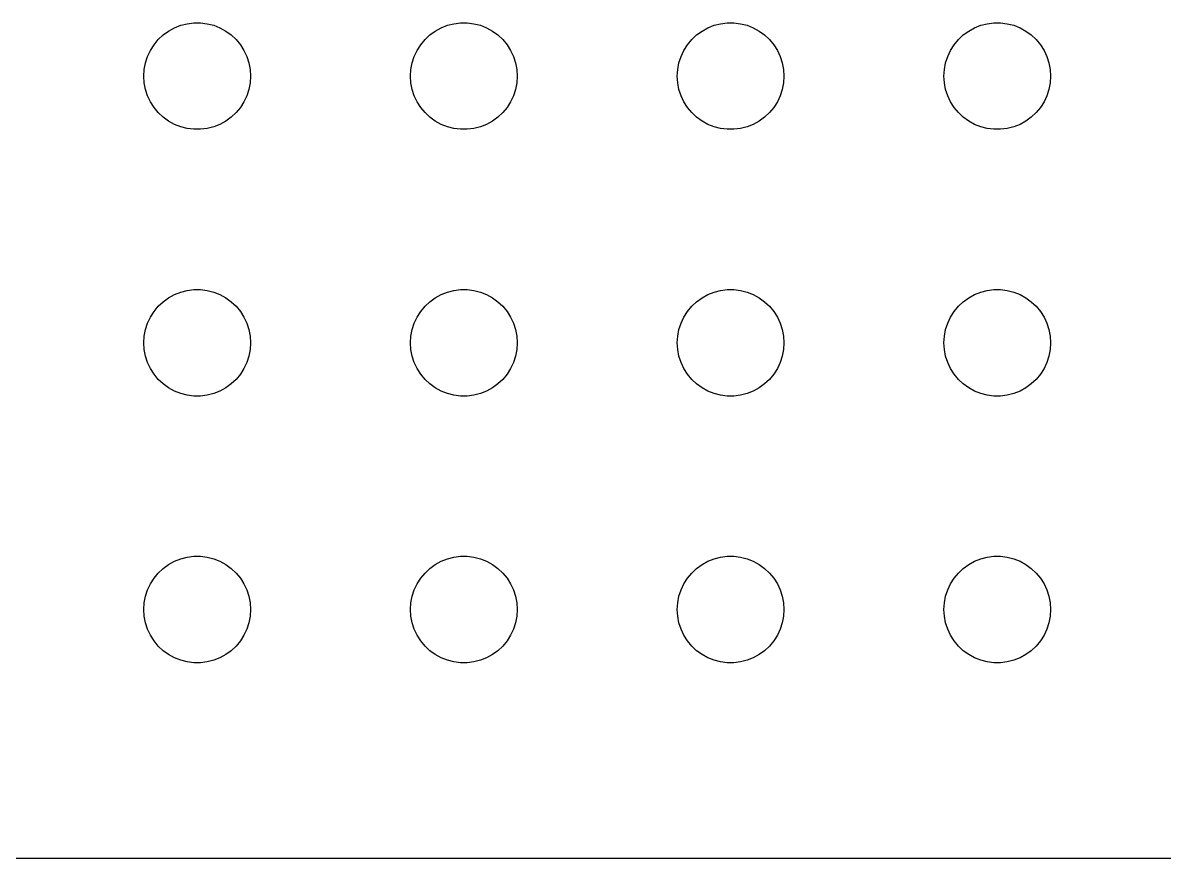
# Model space of a CAD drawing. Header units: metres. Extents: x -134 to 134, y 518 to 1078.
# Drawn here: x -102.4 to -70.31, y 518.01 to 541.5 of the extents above; entities that cross this region are included whole.
import ezdxf

# ---------------------------------------------------------------- set-up
doc = ezdxf.new("R2010")
doc.units = ezdxf.units.M

msp = doc.modelspace()

# ---------------------------------------------------------------- linework, layer by layer
for p, q in [((-97.9635, 541.427), (-97.7811, 541.473)), ((-97.7811, 541.473), (-97.5942, 541.497)), ((-97.5942, 541.497), (-97.4058, 541.497)), ((-97.4058, 541.497), (-97.2189, 541.473)), ((-97.2189, 541.473), (-97.0365, 541.427)), ((-90.4635, 541.427), (-90.2811, 541.473)), ((-90.2811, 541.473), (-90.0942, 541.497)), ((-90.0942, 541.497), (-89.9058, 541.497)), ((-89.9058, 541.497), (-89.7189, 541.473)), ((-89.7189, 541.473), (-89.5365, 541.427)), ((-82.9635, 541.427), (-82.7811, 541.473)), ((-82.7811, 541.473), (-82.5942, 541.497)), ((-82.5942, 541.497), (-82.4058, 541.497)), ((-82.4058, 541.497), (-82.2189, 541.473)), ((-82.2189, 541.473), (-82.0365, 541.427)), ((-75.4635, 541.427), (-75.2811, 541.473)), ((-75.2811, 541.473), (-75.0942, 541.497)), ((-75.0942, 541.497), (-74.9058, 541.497)), ((-74.9058, 541.497), (-74.7189, 541.473)), ((-74.7189, 541.473), (-74.5365, 541.427)), ((-98.5934, 541.027), (-98.4561, 541.156)), ((-98.4561, 541.156), (-98.3037, 541.266)), ((-98.3037, 541.266), (-98.1387, 541.357)), ((-98.1387, 541.357), (-97.9635, 541.427)), ((-97.0365, 541.427), (-96.8613, 541.357)), ((-96.8613, 541.357), (-96.6963, 541.266)), ((-96.6963, 541.266), (-96.5439, 541.156)), ((-96.5439, 541.156), (-96.4065, 541.027)), ((-91.0934, 541.027), (-90.9561, 541.156)), ((-90.9561, 541.156), (-90.8037, 541.266)), ((-90.8037, 541.266), (-90.6387, 541.357)), ((-90.6387, 541.357), (-90.4635, 541.427)), ((-89.5365, 541.427), (-89.3613, 541.357)), ((-89.3613, 541.357), (-89.1963, 541.266)), ((-89.1963, 541.266), (-89.0439, 541.156)), ((-89.0439, 541.156), (-88.9065, 541.027)), ((-83.5934, 541.027), (-83.4561, 541.156)), ((-83.4561, 541.156), (-83.3037, 541.266)), ((-83.3037, 541.266), (-83.1387, 541.357)), ((-83.1387, 541.357), (-82.9635, 541.427)), ((-82.0365, 541.427), (-81.8613, 541.357)), ((-81.8613, 541.357), (-81.6963, 541.266)), ((-81.6963, 541.266), (-81.5439, 541.156)), ((-81.5439, 541.156), (-81.4065, 541.027)), ((-76.0934, 541.027), (-75.9561, 541.156)), ((-75.9561, 541.156), (-75.8037, 541.266)), ((-75.8037, 541.266), (-75.6387, 541.357)), ((-75.6387, 541.357), (-75.4635, 541.427)), ((-74.5365, 541.427), (-74.3613, 541.357)), ((-74.3613, 541.357), (-74.1963, 541.266)), ((-74.1963, 541.266), (-74.0439, 541.156)), ((-74.0439, 541.156), (-73.9065, 541.027)), ((-98.8145, 540.723), (-98.7135, 540.882)), ((-98.7135, 540.882), (-98.5934, 541.027)), ((-96.4065, 541.027), (-96.2865, 540.882)), ((-96.2865, 540.882), (-96.1855, 540.723)), ((-91.3145, 540.723), (-91.2135, 540.882)), ((-91.2135, 540.882), (-91.0934, 541.027)), ((-88.9065, 541.027), (-88.7865, 540.882)), ((-88.7865, 540.882), (-88.6855, 540.723)), ((-83.8145, 540.723), (-83.7135, 540.882)), ((-83.7135, 540.882), (-83.5934, 541.027)), ((-81.4065, 541.027), (-81.2865, 540.882)), ((-81.2865, 540.882), (-81.1855, 540.723)), ((-76.3145, 540.723), (-76.2135, 540.882)), ((-76.2135, 540.882), (-76.0934, 541.027)), ((-73.9065, 541.027), (-73.7865, 540.882)), ((-73.7865, 540.882), (-73.6855, 540.723)), ((-98.9529, 540.373), (-98.8947, 540.552)), ((-98.8947, 540.552), (-98.8145, 540.723)), ((-96.1855, 540.723), (-96.1053, 540.552)), ((-96.1053, 540.552), (-96.0471, 540.373)), ((-91.4529, 540.373), (-91.3947, 540.552)), ((-91.3947, 540.552), (-91.3145, 540.723)), ((-88.6855, 540.723), (-88.6053, 540.552)), ((-88.6053, 540.552), (-88.5471, 540.373)), ((-83.9529, 540.373), (-83.8947, 540.552)), ((-83.8947, 540.552), (-83.8145, 540.723)), ((-81.1855, 540.723), (-81.1053, 540.552)), ((-81.1053, 540.552), (-81.0471, 540.373)), ((-76.4529, 540.373), (-76.3947, 540.552)), ((-76.3947, 540.552), (-76.3145, 540.723)), ((-73.6855, 540.723), (-73.6053, 540.552)), ((-73.6053, 540.552), (-73.5471, 540.373)), ((-99, 540), (-98.9882, 540.188)), ((-98.9882, 540.188), (-98.9529, 540.373)), ((-96.0471, 540.373), (-96.0118, 540.188)), ((-96.0118, 540.188), (-96, 540)), ((-91.5, 540), (-91.4882, 540.188)), ((-91.4882, 540.188), (-91.4529, 540.373)), ((-88.5471, 540.373), (-88.5118, 540.188)), ((-88.5118, 540.188), (-88.5, 540)), ((-84, 540), (-83.9882, 540.188)), ((-83.9882, 540.188), (-83.9529, 540.373)), ((-81.0471, 540.373), (-81.0118, 540.188)), ((-81.0118, 540.188), (-81, 540)), ((-76.5, 540), (-76.4882, 540.188)), ((-76.4882, 540.188), (-76.4529, 540.373)), ((-73.5471, 540.373), (-73.5118, 540.188)), ((-73.5118, 540.188), (-73.5, 540)), ((-98.9882, 539.812), (-99, 540)), ((-96, 540), (-96.0118, 539.812)), ((-91.4882, 539.812), (-91.5, 540)), ((-88.5, 540), (-88.5118, 539.812)), ((-83.9882, 539.812), (-84, 540)), ((-81, 540), (-81.0118, 539.812)), ((-76.4882, 539.812), (-76.5, 540)), ((-73.5, 540), (-73.5118, 539.812)), ((-98.9529, 539.627), (-98.9882, 539.812)), ((-98.8947, 539.448), (-98.9529, 539.627)), ((-96.0471, 539.627), (-96.1053, 539.448)), ((-96.0118, 539.812), (-96.0471, 539.627)), ((-91.4529, 539.627), (-91.4882, 539.812)), ((-91.3947, 539.448), (-91.4529, 539.627)), ((-88.5471, 539.627), (-88.6053, 539.448)), ((-88.5118, 539.812), (-88.5471, 539.627)), ((-83.9529, 539.627), (-83.9882, 539.812)), ((-83.8947, 539.448), (-83.9529, 539.627)), ((-81.0471, 539.627), (-81.1053, 539.448)), ((-81.0118, 539.812), (-81.0471, 539.627)), ((-76.4529, 539.627), (-76.4882, 539.812)), ((-76.3947, 539.448), (-76.4529, 539.627)), ((-73.5471, 539.627), (-73.6053, 539.448)), ((-73.5118, 539.812), (-73.5471, 539.627)), ((-98.8145, 539.277), (-98.8947, 539.448)), ((-98.7135, 539.118), (-98.8145, 539.277)), ((-96.1855, 539.277), (-96.2865, 539.118)), ((-96.1053, 539.448), (-96.1855, 539.277)), ((-91.3145, 539.277), (-91.3947, 539.448)), ((-91.2135, 539.118), (-91.3145, 539.277)), ((-88.6855, 539.277), (-88.7865, 539.118)), ((-88.6053, 539.448), (-88.6855, 539.277)), ((-83.8145, 539.277), (-83.8947, 539.448)), ((-83.7135, 539.118), (-83.8145, 539.277)), ((-81.1855, 539.277), (-81.2865, 539.118)), ((-81.1053, 539.448), (-81.1855, 539.277)), ((-76.3145, 539.277), (-76.3947, 539.448)), ((-76.2135, 539.118), (-76.3145, 539.277)), ((-73.6855, 539.277), (-73.7865, 539.118)), ((-73.6053, 539.448), (-73.6855, 539.277)), ((-98.5934, 538.973), (-98.7135, 539.118)), ((-98.4561, 538.844), (-98.5934, 538.973)), ((-96.4065, 538.973), (-96.5439, 538.844)), ((-96.2865, 539.118), (-96.4065, 538.973)), ((-91.0934, 538.973), (-91.2135, 539.118)), ((-90.9561, 538.844), (-91.0934, 538.973)), ((-88.9065, 538.973), (-89.0439, 538.844)), ((-88.7865, 539.118), (-88.9065, 538.973)), ((-83.5934, 538.973), (-83.7135, 539.118)), ((-83.4561, 538.844), (-83.5934, 538.973)), ((-81.4065, 538.973), (-81.5439, 538.844)), ((-81.2865, 539.118), (-81.4065, 538.973)), ((-76.0934, 538.973), (-76.2135, 539.118)), ((-75.9561, 538.844), (-76.0934, 538.973)), ((-73.9065, 538.973), (-74.0439, 538.844)), ((-73.7865, 539.118), (-73.9065, 538.973)), ((-98.3037, 538.734), (-98.4561, 538.844)), ((-98.1387, 538.643), (-98.3037, 538.734)), ((-97.9635, 538.573), (-98.1387, 538.643)), ((-96.8613, 538.643), (-97.0365, 538.573)), ((-96.6963, 538.734), (-96.8613, 538.643)), ((-96.5439, 538.844), (-96.6963, 538.734)), ((-90.8037, 538.734), (-90.9561, 538.844)), ((-90.6387, 538.643), (-90.8037, 538.734)), ((-90.4635, 538.573), (-90.6387, 538.643)), ((-89.3613, 538.643), (-89.5365, 538.573)), ((-89.1963, 538.734), (-89.3613, 538.643)), ((-89.0439, 538.844), (-89.1963, 538.734)), ((-83.3037, 538.734), (-83.4561, 538.844)), ((-83.1387, 538.643), (-83.3037, 538.734)), ((-82.9635, 538.573), (-83.1387, 538.643)), ((-81.8613, 538.643), (-82.0365, 538.573)), ((-81.6963, 538.734), (-81.8613, 538.643)), ((-81.5439, 538.844), (-81.6963, 538.734)), ((-75.8037, 538.734), (-75.9561, 538.844)), ((-75.6387, 538.643), (-75.8037, 538.734)), ((-75.4635, 538.573), (-75.6387, 538.643)), ((-74.3613, 538.643), (-74.5365, 538.573)), ((-74.1963, 538.734), (-74.3613, 538.643)), ((-74.0439, 538.844), (-74.1963, 538.734)), ((-97.7811, 538.527), (-97.9635, 538.573)), ((-97.5942, 538.503), (-97.7811, 538.527)), ((-97.4058, 538.503), (-97.5942, 538.503)), ((-97.2189, 538.527), (-97.4058, 538.503)), ((-97.0365, 538.573), (-97.2189, 538.527)), ((-90.2811, 538.527), (-90.4635, 538.573)), ((-90.0942, 538.503), (-90.2811, 538.527)), ((-89.9058, 538.503), (-90.0942, 538.503)), ((-89.7189, 538.527), (-89.9058, 538.503)), ((-89.5365, 538.573), (-89.7189, 538.527)), ((-82.7811, 538.527), (-82.9635, 538.573)), ((-82.5942, 538.503), (-82.7811, 538.527)), ((-82.4058, 538.503), (-82.5942, 538.503)), ((-82.2189, 538.527), (-82.4058, 538.503)), ((-82.0365, 538.573), (-82.2189, 538.527)), ((-75.2811, 538.527), (-75.4635, 538.573)), ((-75.0942, 538.503), (-75.2811, 538.527)), ((-74.9058, 538.503), (-75.0942, 538.503)), ((-74.7189, 538.527), (-74.9058, 538.503)), ((-74.5365, 538.573), (-74.7189, 538.527)), ((-98.4561, 533.656), (-98.3037, 533.766)), ((-98.3037, 533.766), (-98.1387, 533.857)), ((-98.1387, 533.857), (-97.9635, 533.927)), ((-97.9635, 533.927), (-97.7811, 533.973)), ((-97.7811, 533.973), (-97.5942, 533.997)), ((-97.5942, 533.997), (-97.4058, 533.997)), ((-97.4058, 533.997), (-97.2189, 533.973)), ((-97.2189, 533.973), (-97.0365, 533.927)), ((-97.0365, 533.927), (-96.8613, 533.857)), ((-96.8613, 533.857), (-96.6963, 533.766)), ((-96.6963, 533.766), (-96.5439, 533.656)), ((-90.9561, 533.656), (-90.8037, 533.766)), ((-90.8037, 533.766), (-90.6387, 533.857)), ((-90.6387, 533.857), (-90.4635, 533.927)), ((-90.4635, 533.927), (-90.2811, 533.973)), ((-90.2811, 533.973), (-90.0942, 533.997)), ((-90.0942, 533.997), (-89.9058, 533.997)), ((-89.9058, 533.997), (-89.7189, 533.973)), ((-89.7189, 533.973), (-89.5365, 533.927)), ((-89.5365, 533.927), (-89.3613, 533.857)), ((-89.3613, 533.857), (-89.1963, 533.766)), ((-89.1963, 533.766), (-89.0439, 533.656)), ((-83.4561, 533.656), (-83.3037, 533.766)), ((-83.3037, 533.766), (-83.1387, 533.857)), ((-83.1387, 533.857), (-82.9635, 533.927)), ((-82.9635, 533.927), (-82.7811, 533.973)), ((-82.7811, 533.973), (-82.5942, 533.997)), ((-82.5942, 533.997), (-82.4058, 533.997)), ((-82.4058, 533.997), (-82.2189, 533.973)), ((-82.2189, 533.973), (-82.0365, 533.927)), ((-82.0365, 533.927), (-81.8613, 533.857)), ((-81.8613, 533.857), (-81.6963, 533.766)), ((-81.6963, 533.766), (-81.5439, 533.656)), ((-75.9561, 533.656), (-75.8037, 533.766)), ((-75.8037, 533.766), (-75.6387, 533.857)), ((-75.6387, 533.857), (-75.4635, 533.927)), ((-75.4635, 533.927), (-75.2811, 533.973)), ((-75.2811, 533.973), (-75.0942, 533.997)), ((-75.0942, 533.997), (-74.9058, 533.997)), ((-74.9058, 533.997), (-74.7189, 533.973)), ((-74.7189, 533.973), (-74.5365, 533.927)), ((-74.5365, 533.927), (-74.3613, 533.857)), ((-74.3613, 533.857), (-74.1963, 533.766)), ((-74.1963, 533.766), (-74.0439, 533.656)), ((-98.7135, 533.382), (-98.5934, 533.527)), ((-98.5934, 533.527), (-98.4561, 533.656)), ((-96.5439, 533.656), (-96.4065, 533.527)), ((-96.4065, 533.527), (-96.2865, 533.382)), ((-91.2135, 533.382), (-91.0934, 533.527)), ((-91.0934, 533.527), (-90.9561, 533.656)), ((-89.0439, 533.656), (-88.9065, 533.527)), ((-88.9065, 533.527), (-88.7865, 533.382)), ((-83.7135, 533.382), (-83.5934, 533.527)), ((-83.5934, 533.527), (-83.4561, 533.656)), ((-81.5439, 533.656), (-81.4065, 533.527)), ((-81.4065, 533.527), (-81.2865, 533.382)), ((-76.2135, 533.382), (-76.0934, 533.527)), ((-76.0934, 533.527), (-75.9561, 533.656)), ((-74.0439, 533.656), (-73.9065, 533.527)), ((-73.9065, 533.527), (-73.7865, 533.382)), ((-98.8947, 533.052), (-98.8145, 533.223)), ((-98.8145, 533.223), (-98.7135, 533.382)), ((-96.2865, 533.382), (-96.1855, 533.223)), ((-96.1855, 533.223), (-96.1053, 533.052)), ((-91.3947, 533.052), (-91.3145, 533.223)), ((-91.3145, 533.223), (-91.2135, 533.382)), ((-88.7865, 533.382), (-88.6855, 533.223)), ((-88.6855, 533.223), (-88.6053, 533.052)), ((-83.8947, 533.052), (-83.8145, 533.223)), ((-83.8145, 533.223), (-83.7135, 533.382)), ((-81.2865, 533.382), (-81.1855, 533.223)), ((-81.1855, 533.223), (-81.1053, 533.052)), ((-76.3947, 533.052), (-76.3145, 533.223)), ((-76.3145, 533.223), (-76.2135, 533.382)), ((-73.7865, 533.382), (-73.6855, 533.223)), ((-73.6855, 533.223), (-73.6053, 533.052)), ((-98.9882, 532.688), (-98.9529, 532.873)), ((-98.9529, 532.873), (-98.8947, 533.052)), ((-96.1053, 533.052), (-96.0471, 532.873)), ((-96.0471, 532.873), (-96.0118, 532.688)), ((-91.4882, 532.688), (-91.4529, 532.873)), ((-91.4529, 532.873), (-91.3947, 533.052)), ((-88.6053, 533.052), (-88.5471, 532.873)), ((-88.5471, 532.873), (-88.5118, 532.688)), ((-83.9882, 532.688), (-83.9529, 532.873)), ((-83.9529, 532.873), (-83.8947, 533.052)), ((-81.1053, 533.052), (-81.0471, 532.873)), ((-81.0471, 532.873), (-81.0118, 532.688)), ((-76.4882, 532.688), (-76.4529, 532.873)), ((-76.4529, 532.873), (-76.3947, 533.052)), ((-73.6053, 533.052), (-73.5471, 532.873)), ((-73.5471, 532.873), (-73.5118, 532.688)), ((-99, 532.5), (-98.9882, 532.688)), ((-98.9882, 532.312), (-99, 532.5)), ((-96.0118, 532.688), (-96, 532.5)), ((-96, 532.5), (-96.0118, 532.312)), ((-91.5, 532.5), (-91.4882, 532.688)), ((-91.4882, 532.312), (-91.5, 532.5)), ((-88.5118, 532.688), (-88.5, 532.5)), ((-88.5, 532.5), (-88.5118, 532.312)), ((-84, 532.5), (-83.9882, 532.688)), ((-83.9882, 532.312), (-84, 532.5)), ((-81.0118, 532.688), (-81, 532.5)), ((-81, 532.5), (-81.0118, 532.312)), ((-76.5, 532.5), (-76.4882, 532.688)), ((-76.4882, 532.312), (-76.5, 532.5)), ((-73.5118, 532.688), (-73.5, 532.5)), ((-73.5, 532.5), (-73.5118, 532.312)), ((-98.9529, 532.127), (-98.9882, 532.312)), ((-96.0118, 532.312), (-96.0471, 532.127)), ((-91.4529, 532.127), (-91.4882, 532.312)), ((-88.5118, 532.312), (-88.5471, 532.127)), ((-83.9529, 532.127), (-83.9882, 532.312)), ((-81.0118, 532.312), (-81.0471, 532.127)), ((-76.4529, 532.127), (-76.4882, 532.312)), ((-73.5118, 532.312), (-73.5471, 532.127)), ((-98.8947, 531.948), (-98.9529, 532.127)), ((-98.8145, 531.777), (-98.8947, 531.948)), ((-96.1053, 531.948), (-96.1855, 531.777)), ((-96.0471, 532.127), (-96.1053, 531.948)), ((-91.3947, 531.948), (-91.4529, 532.127)), ((-91.3145, 531.777), (-91.3947, 531.948)), ((-88.6053, 531.948), (-88.6855, 531.777)), ((-88.5471, 532.127), (-88.6053, 531.948)), ((-83.8947, 531.948), (-83.9529, 532.127)), ((-83.8145, 531.777), (-83.8947, 531.948)), ((-81.1053, 531.948), (-81.1855, 531.777)), ((-81.0471, 532.127), (-81.1053, 531.948)), ((-76.3947, 531.948), (-76.4529, 532.127)), ((-76.3145, 531.777), (-76.3947, 531.948)), ((-73.6053, 531.948), (-73.6855, 531.777)), ((-73.5471, 532.127), (-73.6053, 531.948)), ((-98.7135, 531.618), (-98.8145, 531.777)), ((-98.5934, 531.473), (-98.7135, 531.618)), ((-96.2865, 531.618), (-96.4065, 531.473)), ((-96.1855, 531.777), (-96.2865, 531.618)), ((-91.2135, 531.618), (-91.3145, 531.777)), ((-91.0934, 531.473), (-91.2135, 531.618)), ((-88.7865, 531.618), (-88.9065, 531.473)), ((-88.6855, 531.777), (-88.7865, 531.618)), ((-83.7135, 531.618), (-83.8145, 531.777)), ((-83.5934, 531.473), (-83.7135, 531.618)), ((-81.2865, 531.618), (-81.4065, 531.473)), ((-81.1855, 531.777), (-81.2865, 531.618)), ((-76.2135, 531.618), (-76.3145, 531.777)), ((-76.0934, 531.473), (-76.2135, 531.618)), ((-73.7865, 531.618), (-73.9065, 531.473)), ((-73.6855, 531.777), (-73.7865, 531.618)), ((-98.4561, 531.344), (-98.5934, 531.473)), ((-98.3037, 531.234), (-98.4561, 531.344)), ((-98.1387, 531.143), (-98.3037, 531.234)), ((-96.6963, 531.234), (-96.8613, 531.143)), ((-96.5439, 531.344), (-96.6963, 531.234)), ((-96.4065, 531.473), (-96.5439, 531.344)), ((-90.9561, 531.344), (-91.0934, 531.473)), ((-90.8037, 531.234), (-90.9561, 531.344)), ((-90.6387, 531.143), (-90.8037, 531.234)), ((-89.1963, 531.234), (-89.3613, 531.143)), ((-89.0439, 531.344), (-89.1963, 531.234)), ((-88.9065, 531.473), (-89.0439, 531.344)), ((-83.4561, 531.344), (-83.5934, 531.473)), ((-83.3037, 531.234), (-83.4561, 531.344)), ((-83.1387, 531.143), (-83.3037, 531.234)), ((-81.6963, 531.234), (-81.8613, 531.143)), ((-81.5439, 531.344), (-81.6963, 531.234)), ((-81.4065, 531.473), (-81.5439, 531.344)), ((-75.9561, 531.344), (-76.0934, 531.473)), ((-75.8037, 531.234), (-75.9561, 531.344)), ((-75.6387, 531.143), (-75.8037, 531.234)), ((-74.1963, 531.234), (-74.3613, 531.143)), ((-74.0439, 531.344), (-74.1963, 531.234)), ((-73.9065, 531.473), (-74.0439, 531.344)), ((-97.9635, 531.073), (-98.1387, 531.143)), ((-97.7811, 531.027), (-97.9635, 531.073)), ((-97.5942, 531.003), (-97.7811, 531.027)), ((-97.4058, 531.003), (-97.5942, 531.003)), ((-97.2189, 531.027), (-97.4058, 531.003)), ((-97.0365, 531.073), (-97.2189, 531.027)), ((-96.8613, 531.143), (-97.0365, 531.073)), ((-90.4635, 531.073), (-90.6387, 531.143)), ((-90.2811, 531.027), (-90.4635, 531.073)), ((-90.0942, 531.003), (-90.2811, 531.027)), ((-89.9058, 531.003), (-90.0942, 531.003)), ((-89.7189, 531.027), (-89.9058, 531.003)), ((-89.5365, 531.073), (-89.7189, 531.027)), ((-89.3613, 531.143), (-89.5365, 531.073)), ((-82.9635, 531.073), (-83.1387, 531.143)), ((-82.7811, 531.027), (-82.9635, 531.073)), ((-82.5942, 531.003), (-82.7811, 531.027)), ((-82.4058, 531.003), (-82.5942, 531.003)), ((-82.2189, 531.027), (-82.4058, 531.003)), ((-82.0365, 531.073), (-82.2189, 531.027)), ((-81.8613, 531.143), (-82.0365, 531.073)), ((-75.4635, 531.073), (-75.6387, 531.143)), ((-75.2811, 531.027), (-75.4635, 531.073)), ((-75.0942, 531.003), (-75.2811, 531.027)), ((-74.9058, 531.003), (-75.0942, 531.003)), ((-74.7189, 531.027), (-74.9058, 531.003)), ((-74.5365, 531.073), (-74.7189, 531.027)), ((-74.3613, 531.143), (-74.5365, 531.073)), ((-98.1387, 526.357), (-97.9635, 526.427)), ((-97.9635, 526.427), (-97.7811, 526.473)), ((-97.7811, 526.473), (-97.5942, 526.497)), ((-97.5942, 526.497), (-97.4058, 526.497)), ((-97.4058, 526.497), (-97.2189, 526.473)), ((-97.2189, 526.473), (-97.0365, 526.427)), ((-97.0365, 526.427), (-96.8613, 526.357)), ((-90.6387, 526.357), (-90.4635, 526.427)), ((-90.4635, 526.427), (-90.2811, 526.473)), ((-90.2811, 526.473), (-90.0942, 526.497)), ((-90.0942, 526.497), (-89.9058, 526.497)), ((-89.9058, 526.497), (-89.7189, 526.473)), ((-89.7189, 526.473), (-89.5365, 526.427)), ((-89.5365, 526.427), (-89.3613, 526.357)), ((-83.1387, 526.357), (-82.9635, 526.427)), ((-82.9635, 526.427), (-82.7811, 526.473)), ((-82.7811, 526.473), (-82.5942, 526.497)), ((-82.5942, 526.497), (-82.4058, 526.497)), ((-82.4058, 526.497), (-82.2189, 526.473)), ((-82.2189, 526.473), (-82.0365, 526.427)), ((-82.0365, 526.427), (-81.8613, 526.357)), ((-75.6387, 526.357), (-75.4635, 526.427)), ((-75.4635, 526.427), (-75.2811, 526.473)), ((-75.2811, 526.473), (-75.0942, 526.497)), ((-75.0942, 526.497), (-74.9058, 526.497)), ((-74.9058, 526.497), (-74.7189, 526.473)), ((-74.7189, 526.473), (-74.5365, 526.427)), ((-74.5365, 526.427), (-74.3613, 526.357)), ((-98.5934, 526.027), (-98.4561, 526.156)), ((-98.4561, 526.156), (-98.3037, 526.266)), ((-98.3037, 526.266), (-98.1387, 526.357)), ((-96.8613, 526.357), (-96.6963, 526.266)), ((-96.6963, 526.266), (-96.5439, 526.156)), ((-96.5439, 526.156), (-96.4065, 526.027)), ((-91.0934, 526.027), (-90.9561, 526.156)), ((-90.9561, 526.156), (-90.8037, 526.266)), ((-90.8037, 526.266), (-90.6387, 526.357)), ((-89.3613, 526.357), (-89.1963, 526.266)), ((-89.1963, 526.266), (-89.0439, 526.156)), ((-89.0439, 526.156), (-88.9065, 526.027)), ((-83.5934, 526.027), (-83.4561, 526.156)), ((-83.4561, 526.156), (-83.3037, 526.266)), ((-83.3037, 526.266), (-83.1387, 526.357)), ((-81.8613, 526.357), (-81.6963, 526.266)), ((-81.6963, 526.266), (-81.5439, 526.156)), ((-81.5439, 526.156), (-81.4065, 526.027)), ((-76.0934, 526.027), (-75.9561, 526.156)), ((-75.9561, 526.156), (-75.8037, 526.266)), ((-75.8037, 526.266), (-75.6387, 526.357)), ((-74.3613, 526.357), (-74.1963, 526.266)), ((-74.1963, 526.266), (-74.0439, 526.156)), ((-74.0439, 526.156), (-73.9065, 526.027)), ((-98.8145, 525.723), (-98.7135, 525.882)), ((-98.7135, 525.882), (-98.5934, 526.027)), ((-96.4065, 526.027), (-96.2865, 525.882)), ((-96.2865, 525.882), (-96.1855, 525.723)), ((-91.3145, 525.723), (-91.2135, 525.882)), ((-91.2135, 525.882), (-91.0934, 526.027)), ((-88.9065, 526.027), (-88.7865, 525.882)), ((-88.7865, 525.882), (-88.6855, 525.723)), ((-83.8145, 525.723), (-83.7135, 525.882)), ((-83.7135, 525.882), (-83.5934, 526.027)), ((-81.4065, 526.027), (-81.2865, 525.882)), ((-81.2865, 525.882), (-81.1855, 525.723)), ((-76.3145, 525.723), (-76.2135, 525.882)), ((-76.2135, 525.882), (-76.0934, 526.027)), ((-73.9065, 526.027), (-73.7865, 525.882)), ((-73.7865, 525.882), (-73.6855, 525.723)), ((-98.9529, 525.373), (-98.8947, 525.552)), ((-98.8947, 525.552), (-98.8145, 525.723)), ((-96.1855, 525.723), (-96.1053, 525.552)), ((-96.1053, 525.552), (-96.0471, 525.373)), ((-91.4529, 525.373), (-91.3947, 525.552)), ((-91.3947, 525.552), (-91.3145, 525.723)), ((-88.6855, 525.723), (-88.6053, 525.552)), ((-88.6053, 525.552), (-88.5471, 525.373)), ((-83.9529, 525.373), (-83.8947, 525.552)), ((-83.8947, 525.552), (-83.8145, 525.723)), ((-81.1855, 525.723), (-81.1053, 525.552)), ((-81.1053, 525.552), (-81.0471, 525.373)), ((-76.4529, 525.373), (-76.3947, 525.552)), ((-76.3947, 525.552), (-76.3145, 525.723)), ((-73.6855, 525.723), (-73.6053, 525.552)), ((-73.6053, 525.552), (-73.5471, 525.373)), ((-99, 525), (-98.9882, 525.188)), ((-98.9882, 525.188), (-98.9529, 525.373)), ((-96.0471, 525.373), (-96.0118, 525.188)), ((-96.0118, 525.188), (-96, 525)), ((-91.5, 525), (-91.4882, 525.188)), ((-91.4882, 525.188), (-91.4529, 525.373)), ((-88.5471, 525.373), (-88.5118, 525.188)), ((-88.5118, 525.188), (-88.5, 525)), ((-84, 525), (-83.9882, 525.188)), ((-83.9882, 525.188), (-83.9529, 525.373)), ((-81.0471, 525.373), (-81.0118, 525.188)), ((-81.0118, 525.188), (-81, 525)), ((-76.5, 525), (-76.4882, 525.188)), ((-76.4882, 525.188), (-76.4529, 525.373)), ((-73.5471, 525.373), (-73.5118, 525.188)), ((-73.5118, 525.188), (-73.5, 525)), ((-98.9882, 524.812), (-99, 525)), ((-98.9529, 524.627), (-98.9882, 524.812)), ((-96.0118, 524.812), (-96.0471, 524.627)), ((-96, 525), (-96.0118, 524.812)), ((-91.4882, 524.812), (-91.5, 525)), ((-91.4529, 524.627), (-91.4882, 524.812)), ((-88.5118, 524.812), (-88.5471, 524.627)), ((-88.5, 525), (-88.5118, 524.812)), ((-83.9882, 524.812), (-84, 525)), ((-83.9529, 524.627), (-83.9882, 524.812)), ((-81.0118, 524.812), (-81.0471, 524.627)), ((-81, 525), (-81.0118, 524.812)), ((-76.4882, 524.812), (-76.5, 525)), ((-76.4529, 524.627), (-76.4882, 524.812)), ((-73.5118, 524.812), (-73.5471, 524.627)), ((-73.5, 525), (-73.5118, 524.812)), ((-98.8947, 524.448), (-98.9529, 524.627)), ((-96.0471, 524.627), (-96.1053, 524.448)), ((-91.3947, 524.448), (-91.4529, 524.627)), ((-88.5471, 524.627), (-88.6053, 524.448)), ((-83.8947, 524.448), (-83.9529, 524.627)), ((-81.0471, 524.627), (-81.1053, 524.448)), ((-76.3947, 524.448), (-76.4529, 524.627)), ((-73.5471, 524.627), (-73.6053, 524.448)), ((-98.8145, 524.277), (-98.8947, 524.448)), ((-98.7135, 524.118), (-98.8145, 524.277)), ((-96.1855, 524.277), (-96.2865, 524.118)), ((-96.1053, 524.448), (-96.1855, 524.277)), ((-91.3145, 524.277), (-91.3947, 524.448)), ((-91.2135, 524.118), (-91.3145, 524.277)), ((-88.6855, 524.277), (-88.7865, 524.118)), ((-88.6053, 524.448), (-88.6855, 524.277)), ((-83.8145, 524.277), (-83.8947, 524.448)), ((-83.7135, 524.118), (-83.8145, 524.277)), ((-81.1855, 524.277), (-81.2865, 524.118)), ((-81.1053, 524.448), (-81.1855, 524.277)), ((-76.3145, 524.277), (-76.3947, 524.448)), ((-76.2135, 524.118), (-76.3145, 524.277)), ((-73.6855, 524.277), (-73.7865, 524.118)), ((-73.6053, 524.448), (-73.6855, 524.277)), ((-98.5934, 523.973), (-98.7135, 524.118)), ((-98.4561, 523.844), (-98.5934, 523.973)), ((-98.3037, 523.734), (-98.4561, 523.844)), ((-96.5439, 523.844), (-96.6963, 523.734)), ((-96.4065, 523.973), (-96.5439, 523.844)), ((-96.2865, 524.118), (-96.4065, 523.973)), ((-91.0934, 523.973), (-91.2135, 524.118)), ((-90.9561, 523.844), (-91.0934, 523.973)), ((-90.8037, 523.734), (-90.9561, 523.844)), ((-89.0439, 523.844), (-89.1963, 523.734)), ((-88.9065, 523.973), (-89.0439, 523.844)), ((-88.7865, 524.118), (-88.9065, 523.973)), ((-83.5934, 523.973), (-83.7135, 524.118)), ((-83.4561, 523.844), (-83.5934, 523.973)), ((-83.3037, 523.734), (-83.4561, 523.844)), ((-81.5439, 523.844), (-81.6963, 523.734)), ((-81.4065, 523.973), (-81.5439, 523.844)), ((-81.2865, 524.118), (-81.4065, 523.973)), ((-76.0934, 523.973), (-76.2135, 524.118)), ((-75.9561, 523.844), (-76.0934, 523.973)), ((-75.8037, 523.734), (-75.9561, 523.844)), ((-74.0439, 523.844), (-74.1963, 523.734)), ((-73.9065, 523.973), (-74.0439, 523.844)), ((-73.7865, 524.118), (-73.9065, 523.973)), ((-98.1387, 523.643), (-98.3037, 523.734)), ((-97.9635, 523.573), (-98.1387, 523.643)), ((-97.7811, 523.527), (-97.9635, 523.573)), ((-97.5942, 523.503), (-97.7811, 523.527)), ((-97.4058, 523.503), (-97.5942, 523.503)), ((-97.2189, 523.527), (-97.4058, 523.503)), ((-97.0365, 523.573), (-97.2189, 523.527)), ((-96.8613, 523.643), (-97.0365, 523.573)), ((-96.6963, 523.734), (-96.8613, 523.643)), ((-90.6387, 523.643), (-90.8037, 523.734)), ((-90.4635, 523.573), (-90.6387, 523.643)), ((-90.2811, 523.527), (-90.4635, 523.573)), ((-90.0942, 523.503), (-90.2811, 523.527)), ((-89.9058, 523.503), (-90.0942, 523.503)), ((-89.7189, 523.527), (-89.9058, 523.503)), ((-89.5365, 523.573), (-89.7189, 523.527)), ((-89.3613, 523.643), (-89.5365, 523.573)), ((-89.1963, 523.734), (-89.3613, 523.643)), ((-83.1387, 523.643), (-83.3037, 523.734)), ((-82.9635, 523.573), (-83.1387, 523.643)), ((-82.7811, 523.527), (-82.9635, 523.573)), ((-82.5942, 523.503), (-82.7811, 523.527)), ((-82.4058, 523.503), (-82.5942, 523.503)), ((-82.2189, 523.527), (-82.4058, 523.503)), ((-82.0365, 523.573), (-82.2189, 523.527)), ((-81.8613, 523.643), (-82.0365, 523.573)), ((-81.6963, 523.734), (-81.8613, 523.643)), ((-75.6387, 523.643), (-75.8037, 523.734)), ((-75.4635, 523.573), (-75.6387, 523.643)), ((-75.2811, 523.527), (-75.4635, 523.573)), ((-75.0942, 523.503), (-75.2811, 523.527)), ((-74.9058, 523.503), (-75.0942, 523.503)), ((-74.7189, 523.527), (-74.9058, 523.503)), ((-74.5365, 523.573), (-74.7189, 523.527)), ((-74.3613, 523.643), (-74.5365, 523.573)), ((-74.1963, 523.734), (-74.3613, 523.643)), ((-129.814, 518.01), (129.814, 518.01))]:
    msp.add_line(p, q)

doc.saveas('drawing.dxf')
